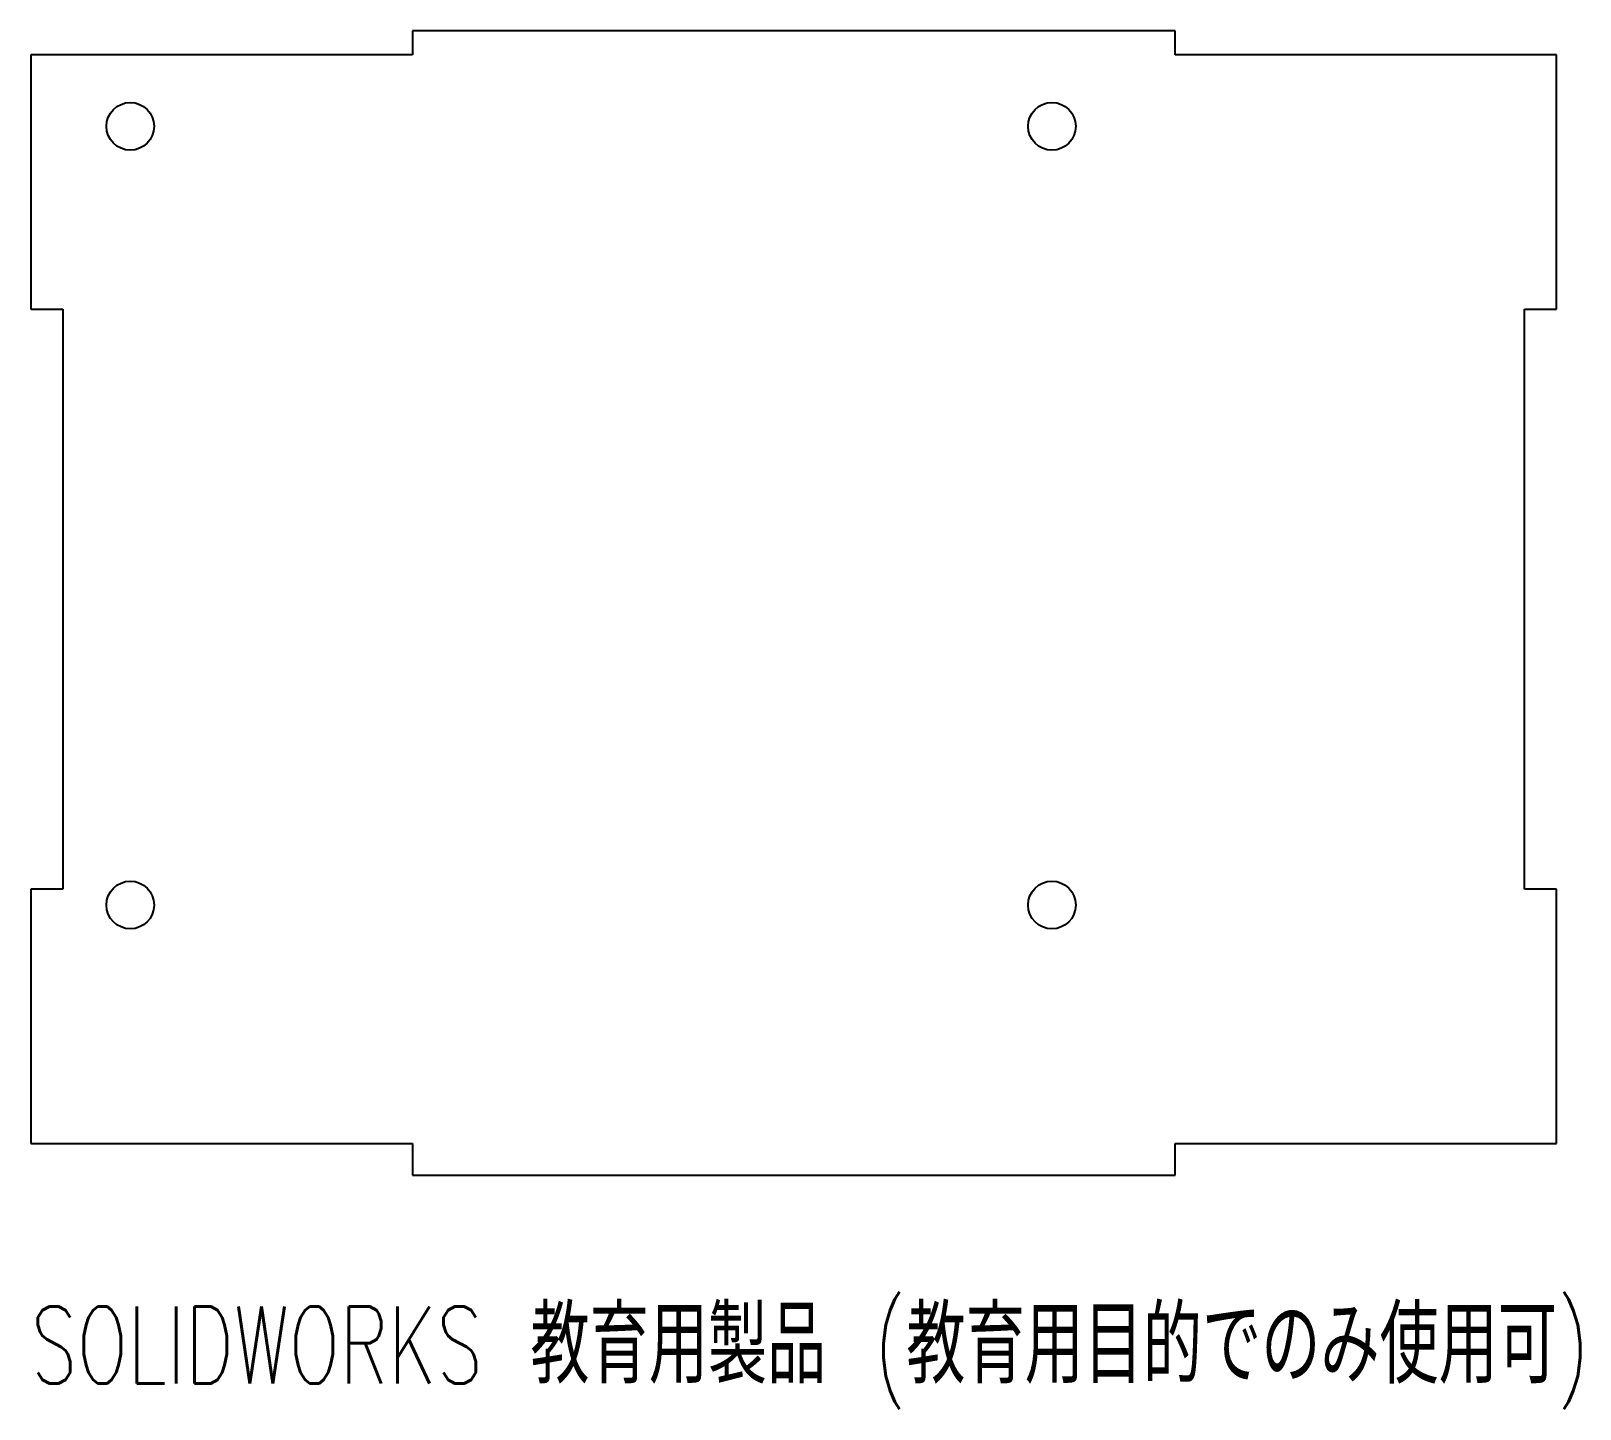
# Model space of a CAD drawing. Header units: millimetres. Extents: x -46 to 51.5, y -37.1 to 49.6.
import ezdxf

# ---------------------------------------------------------------- set-up
doc = ezdxf.new("R2010")
doc.units = ezdxf.units.MM
doc.styles.add('SLDTEXTSTYLE0', font='TXT', dxfattribs={"width": 0.7, "bigfont": 'bigfont'})

msp = doc.modelspace()

# ---------------------------------------------------------------- linework, layer by layer
at = {"color": 7, "linetype": 'Continuous', "lineweight": 25}
for p, q in [((26.027, 49.574), (-21.973, 49.574)), ((-21.973, 49.574), (-21.973, 48.074)), ((26.027, 48.074), (26.027, 49.574)), ((-21.973, 48.074), (-45.973, 48.074)), ((-45.973, 48.074), (-45.973, 32.074)), ((50.027, 48.074), (26.027, 48.074)), ((50.027, 32.074), (50.027, 48.074)), ((-45.973, 32.074), (-43.973, 32.074)), ((-43.973, 32.074), (-43.973, -4.426)), ((48.027, 32.074), (50.027, 32.074)), ((48.027, -4.426), (48.027, 32.074)), ((-43.973, -4.426), (-45.973, -4.426)), ((-45.973, -4.426), (-45.973, -20.426)), ((50.027, -4.426), (48.027, -4.426)), ((50.027, -20.426), (50.027, -4.426)), ((-45.973, -20.426), (-21.973, -20.426)), ((-21.973, -20.426), (-21.973, -22.426)), ((26.027, -22.426), (26.027, -20.426)), ((26.027, -20.426), (50.027, -20.426)), ((-21.973, -22.426), (26.027, -22.426))]:
    msp.add_line(p, q, dxfattribs=at)
for centre in [(-39.723, 43.574), (18.277, 43.574), (-39.723, -5.426), (18.277, -5.426)]:
    msp.add_circle(centre, 1.5, dxfattribs=at)

# ---------------------------------------------------------------- texts
at = {"color": 7, "linetype": 'Continuous', "insert": (-45.973, -30.696), "char_height": 4.83362, "attachment_point": 1, "style": 'SLDTEXTSTYLE0'}
msp.add_mtext('SOLIDWORKS 教育用製品 (教育用目的でのみ使用可)', dxfattribs=at)

doc.saveas('drawing.dxf')
